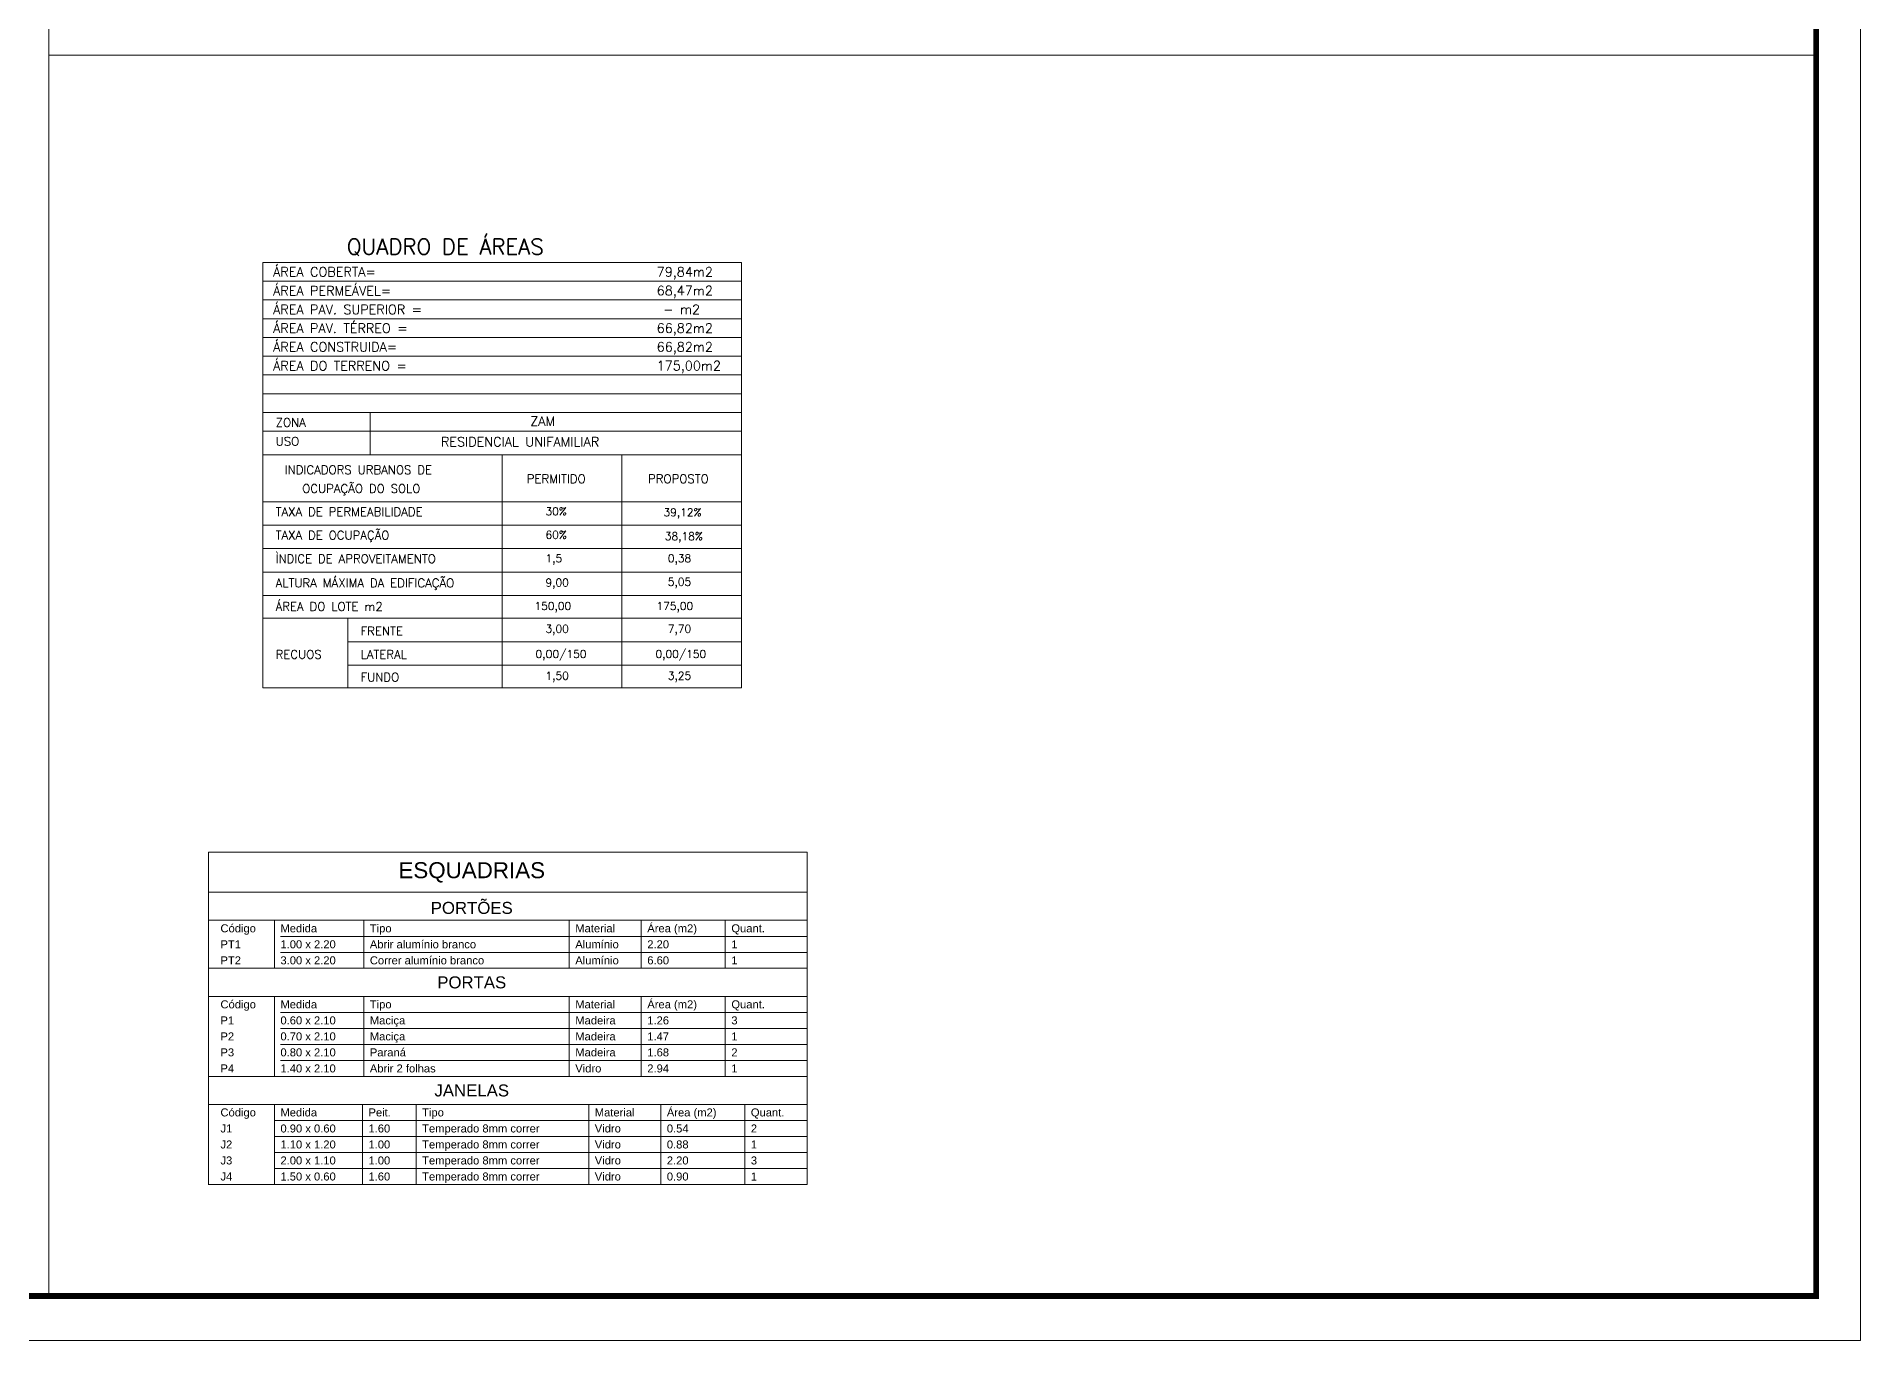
# Model space of a CAD drawing. Header units: millimetres. Extents: x 1345 to 2117, y 1214 to 1365.
# Drawn here: x 1553.41 to 1584.21, y 1251.79 to 1273.81 of the extents above; entities that cross this region are included whole.
import ezdxf
from ezdxf.enums import TextEntityAlignment as Align

# ---------------------------------------------------------------- set-up
doc = ezdxf.new("R2010")
doc.units = ezdxf.units.MM
doc.header["$LTSCALE"] = 0.5
for name, color, linetype in [('02', 2, 'Continuous'), ('14-04-Texto-04', 3, 'Continuous'), ('CERC02', 3, 'Continuous'), ('LEGENDAS', 5, 'Continuous'), ('TXT_0', 7, 'Continuous'), ('TXT_1', 3, 'Continuous')]:
    doc.layers.add(name, color=color, linetype=linetype)
doc.styles.add('ROMANS', font='romans', dxfattribs={"height": 0.1})
doc.styles.get("Standard").update_dxf_attribs({"font": 'arial.ttf'})

msp = doc.modelspace()

# ---------------------------------------------------------------- linework, layer by layer
at = {"lineweight": 18}
for p, q in [((1557.228, 1269.676), (1565.313, 1269.676)), ((1557.228, 1269.359), (1565.313, 1269.359)), ((1557.228, 1269.043), (1565.313, 1269.043)), ((1557.228, 1268.726), (1565.313, 1268.726)), ((1557.228, 1268.409), (1565.313, 1268.409)), ((1557.228, 1268.093), (1565.313, 1268.093)), ((1557.228, 1267.776), (1565.313, 1267.776)), ((1557.228, 1267.46), (1565.313, 1267.46)), ((1559.042, 1266.746), (1559.042, 1267.46)), ((1557.228, 1267.143), (1565.313, 1267.143)), ((1565.313, 1266.746), (1557.228, 1266.746)), ((1561.271, 1266.746), (1561.271, 1262.809)), ((1563.292, 1266.746), (1563.292, 1262.809)), ((1561.271, 1265.953), (1557.228, 1265.953)), ((1565.313, 1265.953), (1561.271, 1265.953)), ((1565.313, 1265.556), (1557.228, 1265.556)), ((1565.313, 1265.16), (1557.228, 1265.16)), ((1565.313, 1264.763), (1557.228, 1264.763)), ((1565.313, 1264.366), (1557.228, 1264.366)), ((1565.313, 1263.984), (1557.228, 1263.984)), ((1558.662, 1263.984), (1558.662, 1262.809)), ((1565.313, 1263.587), (1558.662, 1263.587)), ((1565.313, 1263.191), (1558.662, 1263.191)), ((1557.526, 1258.613), (1566.42, 1258.613)), ((1557.526, 1258.343), (1566.42, 1258.343)), ((1557.526, 1257.329), (1566.42, 1257.329)), ((1557.526, 1257.059), (1566.42, 1257.059)), ((1557.526, 1256.788), (1566.42, 1256.788)), ((1557.526, 1256.518), (1566.42, 1256.518)), ((1557.425, 1255.504), (1566.42, 1255.504)), ((1557.425, 1255.234), (1566.42, 1255.234)), ((1557.425, 1254.963), (1566.42, 1254.963)), ((1557.425, 1254.693), (1566.42, 1254.693)), ((1557.425, 1254.423), (1566.42, 1254.423))]:
    msp.add_line(p, q, dxfattribs=at)
at = {"layer": '02', "lineweight": 18}
for p, q in [((1583.464, 1280.099), (1583.464, 1252.538)), ((1553.614, 1273.493), (1583.442, 1273.493))]:
    msp.add_line(p, q, dxfattribs=at)
at = {"layer": '02', "color": 3, "lineweight": 18}
msp.add_line((1566.42, 1254.423), (1556.305, 1254.423), dxfattribs=at)
at = {"layer": '02', "color": 0, "lineweight": 18}
msp.add_line((1566.42, 1254.423), (1557.425, 1254.423), dxfattribs=at)
at = {"layer": '02', "lineweight": 18}
msp.add_lwpolyline([(1523.014, 1251.788), (1584.214, 1251.788), (1584.214, 1296.338), (1523.014, 1296.338)], close=True, dxfattribs=at)
at = {"layer": '02', "lineweight": 18, "const_width": 0.1}
msp.add_lwpolyline([(1523.764, 1252.538), (1583.464, 1252.538), (1583.464, 1295.588), (1523.764, 1295.588)], close=True, dxfattribs=at)
at = {"layer": '02', "lineweight": 18}
msp.add_lwpolyline([(1553.614, 1252.538), (1553.614, 1295.588), (1536.999, 1295.616), (1536.999, 1261.799)], dxfattribs=at)
at = {"layer": 'CERC02', "lineweight": 18}
for p, q in [((1557.228, 1269.993), (1565.313, 1269.993)), ((1557.228, 1269.993), (1557.228, 1262.809)), ((1565.313, 1269.993), (1565.313, 1262.809)), ((1565.313, 1262.809), (1557.228, 1262.809)), ((1556.31, 1260.033), (1556.31, 1254.423)), ((1556.31, 1260.033), (1566.42, 1260.033)), ((1556.31, 1260.033), (1556.31, 1254.423)), ((1566.42, 1260.033), (1566.42, 1254.423)), ((1566.42, 1260.033), (1566.42, 1254.423)), ((1556.31, 1259.357), (1566.42, 1259.357)), ((1556.31, 1258.884), (1566.42, 1258.884)), ((1556.31, 1258.073), (1566.42, 1258.073)), ((1556.31, 1257.6), (1566.42, 1257.6)), ((1556.31, 1256.248), (1566.42, 1256.248)), ((1556.31, 1256.248), (1566.42, 1256.248)), ((1556.31, 1255.775), (1566.42, 1255.775))]:
    msp.add_line(p, q, dxfattribs=at)
at = {"layer": 'LEGENDAS', "lineweight": 18}
msp.add_line((1556.31, 1258.073), (1565.203, 1258.073), dxfattribs=at)
at = {"layer": 'TXT_0', "lineweight": 18}
for p, q in [((1557.425, 1258.884), (1557.425, 1258.073)), ((1558.935, 1258.884), (1558.935, 1258.073)), ((1562.404, 1258.884), (1562.404, 1258.073)), ((1563.621, 1258.884), (1563.621, 1258.073)), ((1565.04, 1258.884), (1565.04, 1258.073)), ((1557.425, 1257.6), (1557.425, 1256.248)), ((1557.425, 1257.6), (1557.425, 1256.721)), ((1558.935, 1257.6), (1558.935, 1256.248)), ((1558.935, 1257.6), (1558.935, 1256.721)), ((1562.404, 1257.6), (1562.404, 1256.248)), ((1562.404, 1257.6), (1562.404, 1256.721)), ((1563.621, 1257.6), (1563.621, 1256.248)), ((1563.621, 1257.6), (1563.621, 1256.721)), ((1565.04, 1257.6), (1565.04, 1256.248)), ((1565.04, 1257.6), (1565.04, 1256.721)), ((1557.425, 1255.775), (1557.425, 1254.423)), ((1557.425, 1255.775), (1557.425, 1254.423)), ((1558.912, 1255.775), (1558.912, 1254.423)), ((1558.912, 1255.775), (1558.912, 1254.423)), ((1559.818, 1255.775), (1559.818, 1254.423)), ((1559.818, 1255.775), (1559.818, 1254.423)), ((1562.734, 1255.775), (1562.734, 1254.423)), ((1562.734, 1255.775), (1562.734, 1254.423)), ((1563.95, 1255.775), (1563.95, 1254.423)), ((1563.95, 1255.775), (1563.95, 1254.423)), ((1565.37, 1255.775), (1565.37, 1254.423)), ((1565.37, 1255.775), (1565.37, 1254.423))]:
    msp.add_line(p, q, dxfattribs=at)

# ---------------------------------------------------------------- texts
at = {"layer": '14-04-Texto-04', "lineweight": 18, "style": 'ROMANS'}
for s, height, p in [('ZONA', 0.1451, (1557.445, 1267.362)), ('USO', 0.1451, (1557.445, 1267.045)), ('INDICADORS URBANOS DE', 0.14513, (1557.598, 1266.564)), ('OCUPAÇÃO DO SOLO', 0.14513, (1557.894, 1266.247)), ('PERMITIDO', 0.1451, (1561.686, 1266.412)), ('PROPOSTO', 0.1451, (1563.734, 1266.412)), ('TAXA DE PERMEABILIDADE', 0.14513, (1557.445, 1265.855)), ('TAXA DE OCUPAÇÃO', 0.14513, (1557.445, 1265.459)), ('ÌNDICE DE APROVEITAMENTO', 0.14513, (1557.445, 1265.062)), ('ALTURA MÁXIMA DA EDIFICAÇÃO', 0.14513, (1557.445, 1264.653)), ('ÁREA DO LOTE m2', 0.14513, (1557.445, 1264.256)), ('FRENTE', 0.1451, (1558.879, 1263.842)), ('RECUOS', 0.1451, (1557.445, 1263.446)), ('LATERAL', 0.1451, (1558.879, 1263.446)), ('FUNDO', 0.1451, (1558.879, 1263.063))]:
    msp.add_text(s, height=height, dxfattribs=at).set_placement(p, align=Align.TOP_LEFT)
at = {"layer": 'CERC02', "lineweight": 18, "style": 'ROMANS'}
for s, height, p in [('QUADRO DE ÁREAS', 0.26387, (1558.648, 1270.391, 0.422)), ('ÁREA COBERTA=   ', 0.15832, (1557.402, 1269.913)), ('ÁREA PERMEÁVEL=', 0.15832, (1557.402, 1269.595)), ('79,84m2', 0.1583, (1563.881, 1269.913)), ('ÁREA PAV. SUPERIOR =', 0.15832, (1557.402, 1269.278)), ('68,47m2', 0.1583, (1563.881, 1269.596)), ('ÁREA PAV. TÉRREO =', 0.15832, (1557.402, 1268.961)), (' - m2', 0.1583, (1563.881, 1269.279)), ('ÁREA CONSTRUIDA=   ', 0.15832, (1557.402, 1268.646)), ('66,82m2', 0.1583, (1563.881, 1268.963)), ('ÁREA DO TERRENO =', 0.15832, (1557.402, 1268.328)), ('66,82m2', 0.1583, (1563.881, 1268.646)), ('175,00m2', 0.1583, (1563.881, 1268.329)), ('ZAM', 0.1583, (1561.745, 1267.391)), ('RESIDENCIAL UNIFAMILIAR', 0.15832, (1560.237, 1267.045)), ('30%%%', 0.1319, (1562.003, 1265.855)), ('39,12%%%', 0.1319, (1563.994, 1265.84)), ('60%%%', 0.1319, (1562.003, 1265.459)), ('38,18%%%', 0.1319, (1564.016, 1265.436)), ('1,5', 0.1319, (1562.003, 1265.062)), ('0,38', 0.1319, (1564.068, 1265.062)), ('9,00', 0.1319, (1562.003, 1264.653)), ('5,05', 0.1319, (1564.068, 1264.665)), ('150,00', 0.1319, (1561.815, 1264.256)), ('175,00', 0.1319, (1563.876, 1264.256)), ('3,00', 0.1319, (1562.003, 1263.872)), ('7,70', 0.1319, (1564.068, 1263.872)), ('0,00/150', 0.1319, (1561.836, 1263.447)), ('0,00/150', 0.1319, (1563.858, 1263.447)), ('1,50', 0.1319, (1562.003, 1263.079)), ('3,25', 0.1319, (1564.068, 1263.079))]:
    msp.add_text(s, height=height, dxfattribs=at).set_placement(p, align=Align.TOP_LEFT)
at = {"layer": 'TXT_0', "lineweight": 18}
for s, height, p in [('PT1', 0.1352, (1556.513, 1258.411)), ('1.00 x 2.20', 0.13518, (1557.526, 1258.411)), ('Abrir alumínio branco', 0.13518, (1559.036, 1258.411)), ('Alumínio', 0.1352, (1562.506, 1258.411)), ('2.20', 0.1352, (1563.722, 1258.411)), ('1', 0.135, (1565.142, 1258.411)), ('PT2', 0.1352, (1556.513, 1258.14)), ('3.00 x 2.20', 0.13518, (1557.526, 1258.14)), ('Correr alumínio branco', 0.13518, (1559.036, 1258.14)), ('Alumínio', 0.1352, (1562.506, 1258.14)), ('6.60', 0.1352, (1563.722, 1258.14)), ('1', 0.135, (1565.142, 1258.14)), ('P1', 0.1352, (1556.513, 1257.126)), ('P2', 0.1352, (1556.513, 1256.856)), ('0.60 x 2.10', 0.13518, (1557.526, 1257.126)), ('0.70 x 2.10', 0.13518, (1557.526, 1256.856)), ('Maciça', 0.1352, (1559.036, 1257.126)), ('Maciça', 0.1352, (1559.036, 1256.856)), ('Madeira', 0.1352, (1562.506, 1257.126)), ('Madeira', 0.1352, (1562.506, 1256.856)), ('1.26', 0.1352, (1563.722, 1257.126)), ('1.47', 0.1352, (1563.722, 1256.856)), ('3', 0.135, (1565.142, 1257.126)), ('1', 0.135, (1565.142, 1256.856)), ('P3', 0.1352, (1556.513, 1256.586)), ('0.80 x 2.10', 0.13518, (1557.526, 1256.586)), ('Paraná', 0.1352, (1559.036, 1256.586)), ('Madeira', 0.1352, (1562.506, 1256.586)), ('1.68', 0.1352, (1563.722, 1256.586)), ('2', 0.135, (1565.142, 1256.586)), ('P4', 0.1352, (1556.513, 1256.315)), ('1.40 x 2.10', 0.13518, (1557.526, 1256.315)), ('Abrir 2 folhas', 0.13518, (1559.036, 1256.315)), ('Vidro', 0.1352, (1562.506, 1256.315)), ('2.94', 0.1352, (1563.722, 1256.315)), ('1', 0.135, (1565.142, 1256.315)), ('J1', 0.1352, (1556.513, 1255.301)), ('0.90 x 0.60', 0.13518, (1557.526, 1255.301)), ('1.60', 0.1352, (1559.013, 1255.301)), ('Temperado 8mm correr', 0.13518, (1559.919, 1255.301)), ('Vidro', 0.1352, (1562.835, 1255.301)), ('0.54', 0.1352, (1564.052, 1255.301)), ('2', 0.135, (1565.471, 1255.301)), ('J2', 0.1352, (1556.513, 1255.031)), ('1.10 x 1.20', 0.13518, (1557.526, 1255.031)), ('1.00', 0.1352, (1559.013, 1255.031)), ('Temperado 8mm correr', 0.13518, (1559.919, 1255.031)), ('Vidro', 0.1352, (1562.835, 1255.031)), ('0.88', 0.1352, (1564.052, 1255.031)), ('1', 0.135, (1565.471, 1255.031)), ('J3', 0.1352, (1556.513, 1254.761)), ('2.00 x 1.10', 0.13518, (1557.526, 1254.761)), ('1.00', 0.1352, (1559.013, 1254.761)), ('Temperado 8mm correr', 0.13518, (1559.919, 1254.761)), ('Vidro', 0.1352, (1562.835, 1254.761)), ('2.20', 0.1352, (1564.052, 1254.761)), ('3', 0.135, (1565.471, 1254.761)), ('J4', 0.1352, (1556.513, 1254.49)), ('1.50 x 0.60', 0.13518, (1557.526, 1254.49)), ('1.60', 0.1352, (1559.013, 1254.49)), ('Temperado 8mm correr', 0.13518, (1559.919, 1254.49)), ('Vidro', 0.1352, (1562.835, 1254.49)), ('0.90', 0.1352, (1564.052, 1254.49)), ('1', 0.135, (1565.471, 1254.49))]:
    msp.add_text(s, height=height, dxfattribs=at).set_placement(p)
at = {"layer": 'TXT_1', "lineweight": 18}
for s, height, p in [('ESQUADRIAS', 0.2704, (1560.757, 1259.695)), ('PORTÕES', 0.2028, (1560.757, 1259.12)), ('PORTAS', 0.2028, (1560.757, 1257.836)), ('JANELAS', 0.2028, (1560.757, 1256.011))]:
    msp.add_text(s, height=height, dxfattribs=at).set_placement(p, align=Align.MIDDLE)
for s, p in [('Código', (1556.513, 1258.681)), ('Área (m2)', (1563.722, 1258.681)), ('Medida', (1557.526, 1258.681)), ('Tipo', (1559.036, 1258.681)), ('Material', (1562.506, 1258.681)), ('Quant.', (1565.142, 1258.681)), ('Código', (1556.513, 1257.397)), ('Medida', (1557.526, 1257.397)), ('Tipo', (1559.036, 1257.397)), ('Material', (1562.506, 1257.397)), ('Área (m2)', (1563.722, 1257.397)), ('Quant.', (1565.142, 1257.397)), ('Código', (1556.513, 1255.572)), ('Medida', (1557.526, 1255.572)), ('Peit.', (1559.013, 1255.572)), ('Tipo', (1559.919, 1255.572)), ('Material', (1562.835, 1255.572)), ('Área (m2)', (1564.052, 1255.572)), ('Quant.', (1565.471, 1255.572))]:
    msp.add_text(s, height=0.1352, dxfattribs=at).set_placement(p)

doc.saveas('drawing.dxf')
